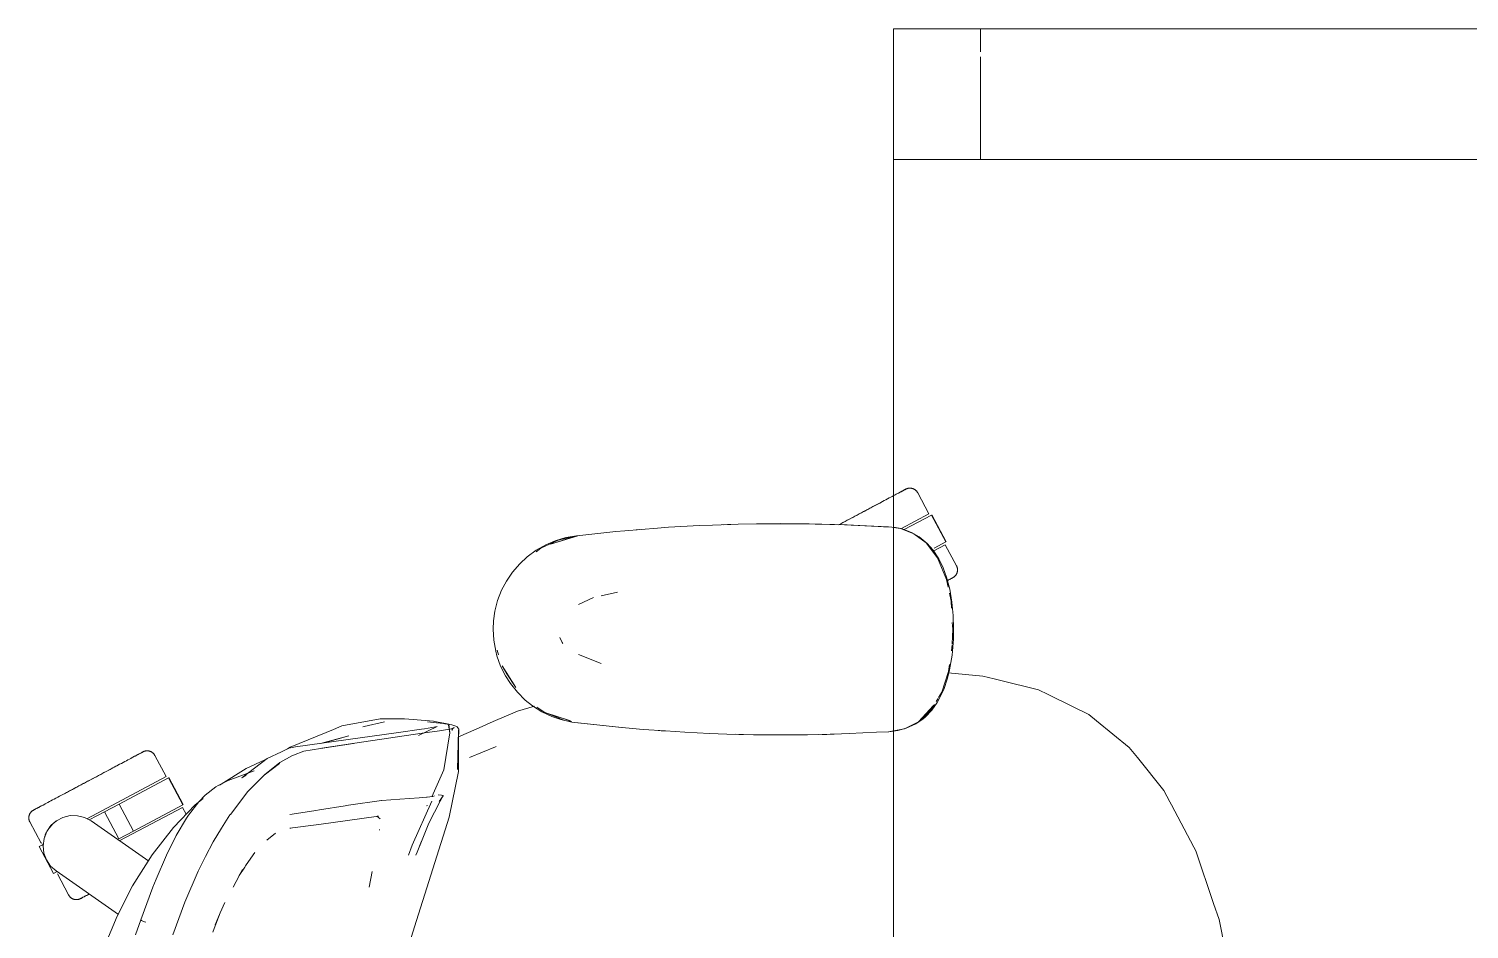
# Model space of a CAD drawing. Header units: millimetres. Extents: x 155927 to 326028, y -36033 to 97293.
# Drawn here: x 179745 to 180406, y 10579 to 10992 of the extents above; entities that cross this region are included whole.
import ezdxf

# ---------------------------------------------------------------- set-up
doc = ezdxf.new("R2010")
doc.units = ezdxf.units.MM
doc.header["$MEASUREMENT"] = 0
doc.layers.add('G-IMPT', color=8, linetype='CONTINUOUS', lineweight=9)
doc.layers.add('I-FURN', color=8, linetype='CONTINUOUS', lineweight=9)

msp = doc.modelspace()

# ---------------------------------------------------------------- linework, layer by layer
at = {"layer": 'G-IMPT'}
for p, q in [((180033.3, 10763.27), (180018.24, 10762.02)), ((180033.3, 10763.27), (180038.39, 10763.6)), ((180038.39, 10763.6), (180052.53, 10764.41)), ((180058.55, 10764.66), (180052.53, 10764.41)), ((180058.55, 10764.66), (180070.31, 10765.05)), ((180063.44, 10764.8), (180065.37, 10764.91)), ((180065.37, 10764.91), (180066.87, 10764.92)), ((180078.73, 10765.21), (180070.31, 10765.05)), ((180078.73, 10765.21), (180089.52, 10765.3)), ((180078.73, 10765.21), (180098.91, 10765.26)), ((180078.73, 10765.21), (180108.75, 10765.1)), ((180108.75, 10765.1), (180089.52, 10765.3)), ((180098.8, 10765.22), (180100.95, 10765.24)), ((180098.91, 10765.26), (180108.75, 10765.1)), ((180098.91, 10765.26), (180120.31, 10764.75)), ((180098.91, 10765.26), (180119.1, 10764.79)), ((180100.95, 10765.24), (180102.86, 10765.17)), ((180108.75, 10765.1), (180120.31, 10764.75)), ((180120.31, 10764.75), (180119.1, 10764.79)), ((180119.1, 10764.79), (180140.88, 10763.71)), ((180119.1, 10764.79), (180139.28, 10763.82)), ((180120.31, 10764.75), (180140.88, 10763.71)), ((180137.04, 10763.9), (180139.28, 10763.82)), ((180140.88, 10763.71), (180139.28, 10763.82)), ((180140.88, 10763.71), (180142.53, 10763.45)), ((180144.75, 10762.99), (180141.58, 10763.47)), ((180144.93, 10763.01), (180142.53, 10763.45)), ((180144.75, 10762.99), (180150.94, 10760.58)), ((180144.93, 10763.01), (180146.27, 10762.64)), ((179987.73, 10757.73), (179979.67, 10753.99)), ((179982.04, 10755.6), (179986.28, 10757.41)), ((179996.7, 10759.77), (179984.24, 10755.94)), ((179984.24, 10755.94), (179993.39, 10758.85)), ((179986.28, 10757.41), (179991.14, 10758.88)), ((179987.73, 10757.73), (179996.14, 10759.64)), ((179996.19, 10759.77), (179991.14, 10758.88)), ((179996.7, 10759.77), (179993.39, 10758.85)), ((180014.11, 10761.68), (179996.19, 10759.77)), ((180018.24, 10762.02), (180014.11, 10761.68)), ((180025.12, 10762.62), (180023.44, 10762.45)), ((180149.91, 10761.25), (180146.27, 10762.64)), ((180149.91, 10761.25), (180153.35, 10759.29)), ((180150.94, 10760.58), (180156.57, 10756.41)), ((180153.35, 10759.29), (180157.09, 10756.21)), ((180156.57, 10756.41), (180161.78, 10749.62)), ((180159.75, 10753.18), (180157.09, 10756.21)), ((179973.52, 10750.09), (179970.08, 10746.92)), ((179973.52, 10750.09), (179977.6, 10753.09)), ((179977.56, 10752.39), (179979.67, 10753.99)), ((179982.04, 10755.6), (179977.6, 10753.09)), ((180162.41, 10749.13), (180159.75, 10753.18)), ((180161.78, 10749.62), (180163.62, 10745.23)), ((179963.93, 10738.92), (179966.76, 10743.09)), ((179966.76, 10743.09), (179970.08, 10746.92)), ((180162.41, 10749.13), (180164.39, 10745.05)), ((180165.95, 10739.61), (180163.62, 10745.23)), ((180165.98, 10740.72), (180164.39, 10745.05)), ((179963.93, 10738.92), (179961.74, 10734.76)), ((180165.95, 10739.61), (180166.66, 10736.14)), ((180165.98, 10740.72), (180167.41, 10735.24)), ((179958.64, 10725.18), (179959.9, 10730.05)), ((179961.74, 10734.76), (179959.9, 10730.05)), ((179997.07, 10728.2), (180003.85, 10731.46)), ((180014.9, 10733.8), (180007.47, 10732.23)), ((180167.22, 10733.39), (180167.99, 10729.65)), ((180168.41, 10729.31), (180167.41, 10735.24)), ((179958.64, 10725.18), (179957.99, 10720.67)), ((180167.99, 10729.65), (180168.19, 10726.44)), ((180168.41, 10729.31), (180168.97, 10723.16)), ((180169.15, 10716.82), (180168.97, 10723.16)), ((179957.82, 10716.82), (179957.99, 10720.67)), ((179957.82, 10716.82), (179958.12, 10711.78)), ((180168.56, 10710.15), (180168.78, 10716.82)), ((180168.59, 10719.93), (180168.78, 10716.82)), ((180169.06, 10712.31), (180169.15, 10716.82)), ((179958.12, 10711.78), (179959, 10706.83)), ((179988.44, 10712.99), (179989.45, 10710.77)), ((179989.45, 10710.77), (179989.75, 10710.32)), ((180169.06, 10712.31), (180168.49, 10705)), ((179959, 10706.83), (179959.56, 10704.7)), ((179961.27, 10699.93), (179959.56, 10704.7)), ((179960.36, 10705.14), (179959.74, 10707.17)), ((180007.4, 10701.1), (179996.98, 10705.25)), ((180167.37, 10698.24), (180168.49, 10705)), ((180168.55, 10709.65), (180168.15, 10706.87)), ((179961.27, 10699.93), (179963.51, 10695.42)), ((179961.92, 10700.03), (179964.08, 10696.35)), ((179961.92, 10700.03), (179968.24, 10690.08)), ((180166.82, 10697.4), (180163.79, 10688)), ((180166.39, 10694.31), (180167.37, 10698.24)), ((180166.69, 10696.77), (180182.57, 10695.33)), ((180167.28, 10700.69), (180166.82, 10697.4)), ((179963.51, 10695.42), (179965.78, 10691.87)), ((179964.08, 10696.35), (179968.24, 10690.08)), ((179968.97, 10687.9), (179965.78, 10691.87)), ((180166.39, 10694.31), (180164.65, 10689.22)), ((180182.57, 10695.33), (180187.86, 10694.03)), ((180190.23, 10693.45), (180187.86, 10694.03)), ((180208.17, 10689.05), (180190.23, 10693.45)), ((179968.97, 10687.9), (179972.58, 10684.35)), ((179972.58, 10684.35), (179975.88, 10681.73)), ((180162.04, 10685.08), (180161.18, 10683.64)), ((180162.45, 10684.58), (180161.64, 10683.21)), ((180163.79, 10688), (180162.32, 10685.55)), ((180164.65, 10689.22), (180162.45, 10684.58)), ((180212.53, 10686.9), (180208.17, 10689.05)), ((180212.53, 10686.9), (180224, 10681.26)), ((179969.05, 10679.28), (179957.92, 10674.42)), ((179969.05, 10679.28), (179976.87, 10681.54)), ((179980.21, 10679), (179975.88, 10681.73)), ((179981.53, 10678.6), (179977.95, 10681.02)), ((179980.21, 10679), (179984.79, 10676.81)), ((179990.75, 10675), (179981.53, 10678.6)), ((179981.53, 10678.6), (179984.24, 10677.7)), ((179981.53, 10678.6), (179993.39, 10674.79)), ((179984.24, 10677.7), (179993.39, 10674.79)), ((179984.79, 10676.81), (179988.92, 10675.36)), ((180160.02, 10681.79), (180153.12, 10674.4)), ((180158.83, 10679.7), (180153.12, 10674.4)), ((180158.61, 10680.16), (180155.53, 10676.63)), ((180156.33, 10676.71), (180159.2, 10679.76)), ((180160.02, 10681.79), (180158.74, 10680.32)), ((180160.35, 10682.25), (180158.83, 10679.7)), ((180159.2, 10679.76), (180161.64, 10683.21)), ((180231.17, 10677.73), (180224, 10681.26)), ((180234.82, 10674.75), (180231.17, 10677.73)), ((179881.14, 10669.47), (179884.5, 10670.86)), ((179888.36, 10672.46), (179884.5, 10670.86)), ((179906.06, 10675.69), (179888.36, 10672.46)), ((179898.62, 10672.24), (179898.04, 10672.09)), ((179907.92, 10674.28), (179898.62, 10672.24)), ((179906.06, 10675.69), (179913.03, 10675.72)), ((179917.2, 10675.72), (179913.03, 10675.72)), ((179914.34, 10669.51), (179925, 10670.95)), ((179921.15, 10675.38), (179917.2, 10675.72)), ((179921.15, 10675.38), (179930.48, 10674.58)), ((179923.62, 10668.08), (179932.19, 10672.14)), ((179926.3, 10671.17), (179925, 10670.95)), ((179925.3, 10669.12), (179933.15, 10670.23)), ((179931.32, 10672), (179926.3, 10671.17)), ((179930.31, 10674.06), (179927.72, 10674.27)), ((179930.31, 10674.06), (179935, 10673.54)), ((179930.48, 10674.58), (179930.95, 10674.53)), ((179935.2, 10673.72), (179930.95, 10674.53)), ((179932.19, 10672.14), (179931.32, 10672)), ((179939.42, 10671.34), (179933.15, 10670.23)), ((179935.61, 10673.46), (179935, 10673.54)), ((179935.2, 10673.72), (179937.52, 10673.28)), ((179935.61, 10673.46), (179938.89, 10672.93)), ((179937.28, 10672.87), (179937.91, 10669.33)), ((179937.28, 10672.87), (179937.97, 10669.29)), ((179937.91, 10669.33), (179937.52, 10673.28)), ((179938.8, 10671.17), (179939.9, 10671.73)), ((179938.8, 10671.17), (179939.42, 10671.34)), ((179938.89, 10672.93), (179940.75, 10672.38)), ((179939.08, 10670.8), (179939, 10670.3)), ((179939.08, 10670.8), (179939.4, 10671.34)), ((179939.4, 10671.34), (179939.9, 10671.73)), ((179941.29, 10672.06), (179940.75, 10672.38)), ((179941.29, 10672.06), (179941.66, 10671.56)), ((179941.45, 10652.43), (179942.03, 10670.87)), ((179941.45, 10652.43), (179941.93, 10670.41)), ((179942.06, 10670.99), (179941.66, 10671.56)), ((179942.06, 10670.99), (179941.87, 10670.12)), ((179941.87, 10670.12), (179941.89, 10670.24)), ((179941.88, 10651.54), (179941.93, 10670.41)), ((179941.93, 10670.41), (179941.89, 10670.24)), ((179950.09, 10671), (179941.92, 10667.44)), ((179942.03, 10670.87), (179941.93, 10670.41)), ((179957.92, 10674.42), (179950.09, 10671)), ((179993.88, 10674.2), (179988.92, 10675.36)), ((179993.81, 10674.42), (179990.75, 10675)), ((179993.88, 10674.2), (180016.84, 10671.75)), ((179993.88, 10674.2), (179996.7, 10673.87)), ((179993.88, 10674.2), (180015.32, 10671.85)), ((180016.84, 10671.75), (179996.7, 10673.87)), ((180015.32, 10671.85), (180026.72, 10670.86)), ((180037, 10670.14), (180026.72, 10670.86)), ((180034.96, 10670.27), (180033.54, 10670.41)), ((180034.96, 10670.27), (180036.87, 10670.18)), ((180141.58, 10670.25), (180139.28, 10669.82)), ((180146.62, 10671.19), (180141.58, 10670.25)), ((180141.58, 10670.08), (180143.51, 10670.32)), ((180143.51, 10670.32), (180147.47, 10671.39)), ((180150.88, 10673.29), (180146.62, 10671.19)), ((180151.79, 10673.37), (180147.47, 10671.39)), ((180150.88, 10673.29), (180153.12, 10674.4)), ((180151.79, 10673.37), (180155.01, 10675.58)), ((180153.12, 10674.4), (180155.53, 10676.63)), ((180156.33, 10676.71), (180155.01, 10675.58)), ((180234.82, 10674.75), (180249.77, 10662.58)), ((179864.69, 10662.68), (179881.14, 10669.47)), ((179914.34, 10669.51), (179867.12, 10662.84)), ((179891.54, 10667.96), (179878.6, 10664.46)), ((179893.82, 10664.47), (179878.66, 10662.17)), ((179894.43, 10664.57), (179879.24, 10662.24)), ((179893.82, 10664.47), (179879.24, 10662.24)), ((179891.54, 10667.96), (179879.65, 10664.61)), ((179894.43, 10664.57), (179925.3, 10669.12)), ((179935.25, 10652.24), (179937.97, 10669.29)), ((180037, 10670.14), (180045.88, 10669.57)), ((180057.18, 10669.04), (180045.88, 10669.57)), ((180057.18, 10669.04), (180065.06, 10668.74)), ((180077.37, 10668.45), (180065.06, 10668.74)), ((180068.93, 10668.66), (180070.59, 10668.58)), ((180070.59, 10668.58), (180072.67, 10668.58)), ((180077.37, 10668.45), (180082.84, 10668.37)), ((180097.55, 10668.37), (180082.84, 10668.37)), ((180102.06, 10668.42), (180097.55, 10668.37)), ((180102.06, 10668.42), (180117.73, 10668.8)), ((180108.79, 10668.59), (180111.01, 10668.6)), ((180114.33, 10668.74), (180111.01, 10668.6)), ((180117.73, 10668.8), (180121.28, 10668.92)), ((180133.84, 10669.54), (180121.28, 10668.92)), ((180133.84, 10669.54), (180139.5, 10669.82)), ((180139.5, 10669.82), (180141.58, 10670.08)), ((179842.54, 10648.64), (179854.19, 10657.56)), ((179854.19, 10657.56), (179860.77, 10660.62)), ((179859.94, 10655.62), (179865.78, 10658.91)), ((179860.77, 10660.62), (179864.13, 10662.19)), ((179863.52, 10661.9), (179864.69, 10662.68)), ((179867.12, 10662.84), (179864.13, 10662.19)), ((179866.2, 10659.12), (179865.78, 10658.91)), ((179866.2, 10659.12), (179870.99, 10660.87)), ((179870.99, 10660.87), (179878.66, 10662.17)), ((179947.03, 10657.97), (179958.88, 10662.9)), ((179959.15, 10663), (179958.88, 10662.9)), ((180249.77, 10662.58), (180253.53, 10657.92)), ((180265.74, 10642.79), (180253.53, 10657.92)), ((179832.98, 10645.81), (179844.43, 10652.93)), ((179848.2, 10651.87), (179836.29, 10647.36)), ((179844.43, 10652.93), (179853.06, 10656.91)), ((179859.72, 10655.29), (179852.77, 10649.89)), ((179852.77, 10649.89), (179856.34, 10652.7)), ((179852.98, 10650.2), (179859.94, 10655.62)), ((179859.72, 10655.29), (179856.34, 10652.7)), ((179935.25, 10652.24), (179929.67, 10639.95)), ((179937.69, 10630.59), (179941.88, 10651.54)), ((179830.49, 10644.5), (179825.62, 10640.64)), ((179831.62, 10645.12), (179830.49, 10644.5)), ((179831.62, 10645.12), (179834.06, 10646.29)), ((179832.98, 10645.81), (179832.21, 10645.31)), ((179834.06, 10646.29), (179836.29, 10647.36)), ((179842.54, 10648.64), (179844.49, 10649.76)), ((179852.98, 10650.2), (179845.24, 10642.3)), ((179822.73, 10637.62), (179818.01, 10631.49)), ((179824.73, 10639.2), (179821.06, 10636.2)), ((179822.73, 10637.62), (179825.62, 10640.64)), ((179845.24, 10642.3), (179837.22, 10631.86)), ((179906.67, 10638.26), (179891.45, 10636.05)), ((179906.67, 10638.26), (179906.75, 10638.27)), ((179906.75, 10638.27), (179914.99, 10638.89)), ((179923.84, 10639.52), (179914.99, 10638.89)), ((179920.71, 10617.76), (179929.64, 10637.92)), ((179923.84, 10639.52), (179927.25, 10639.77)), ((179927.62, 10639.82), (179927.25, 10639.77)), ((179927.62, 10639.82), (179930.08, 10640.1)), ((179928.26, 10627.87), (179933.54, 10637.98)), ((179930.08, 10640.1), (179930.14, 10640.12)), ((179930.91, 10640.4), (179930.14, 10640.12)), ((179932.65, 10640.88), (179934.18, 10640.71)), ((179934.89, 10640.43), (179933.05, 10637.73)), ((179934.89, 10640.43), (179933.54, 10637.98)), ((179934.18, 10640.71), (179934.87, 10640.56)), ((179934.87, 10640.56), (179934.89, 10640.43)), ((179934.89, 10640.43), (179934.93, 10640.27)), ((180265.74, 10642.79), (180268.44, 10637.66)), ((180269.17, 10636.28), (180268.44, 10637.66)), ((179821.06, 10636.2), (179811.1, 10625.9)), ((179818.01, 10631.49), (179817.15, 10630.2)), ((179833.17, 10625.51), (179837.05, 10631.61)), ((179837.22, 10631.86), (179837.05, 10631.61)), ((179869.63, 10632.61), (179864.56, 10631.87)), ((179869.63, 10632.61), (179876.47, 10633.67)), ((179876.47, 10633.67), (179878.13, 10633.94)), ((179877.82, 10627.26), (179905.16, 10630.99)), ((179889.9, 10635.8), (179878.13, 10633.94)), ((179891.45, 10636.05), (179889.9, 10635.8)), ((179906.01, 10629.88), (179904.45, 10631.12)), ((179904.66, 10631.08), (179904.89, 10631.04)), ((179905.16, 10630.99), (179904.89, 10631.04)), ((179921.7, 10580.34), (179937.69, 10630.59)), ((179927.26, 10635.75), (179927.7, 10636.02)), ((180269.17, 10636.28), (180279.47, 10616.77)), ((179801.29, 10613.3), (179811.1, 10625.9)), ((179812.42, 10622.2), (179817.15, 10630.2)), ((179833.17, 10625.51), (179829.4, 10619.28)), ((179877.82, 10627.26), (179864.47, 10625.48)), ((179864.47, 10625.48), (179864.94, 10625.62)), ((179905.66, 10624.93), (179905.61, 10624.58)), ((179928.26, 10627.87), (179925.01, 10619.4)), ((179807.89, 10613.15), (179812.42, 10622.2)), ((179807.89, 10613.15), (179812.11, 10621.6)), ((179808.11, 10613.59), (179812.42, 10622.2)), ((179812.42, 10622.2), (179812.11, 10621.6)), ((179825.83, 10612.49), (179829.4, 10619.28)), ((179853.97, 10619.98), (179857.88, 10623.32)), ((179918.97, 10613.18), (179920.71, 10617.76)), ((179922.99, 10614.5), (179925.02, 10619.61)), ((179925.01, 10619.4), (179922.99, 10614.5)), ((179925.02, 10619.61), (179923.62, 10616.09)), ((179801.29, 10613.3), (179792.32, 10599.01)), ((179807.89, 10613.15), (179803.12, 10602.19)), ((179808.11, 10613.59), (179807.89, 10613.15)), ((179825.83, 10612.49), (179822.44, 10605.76)), ((179844.2, 10608.21), (179847.7, 10613.34)), ((179847.7, 10613.34), (179848.45, 10614.45)), ((179922.99, 10614.5), (179922.43, 10613.09)), ((180279.47, 10616.77), (180280.34, 10615.11)), ((180288.49, 10591.02), (180280.34, 10615.11)), ((179816.27, 10591.54), (179822.44, 10605.76)), ((179838.57, 10598.55), (179842.75, 10606.65)), ((179841.25, 10603.88), (179843.81, 10607.63)), ((179841.25, 10603.88), (179842.75, 10606.65)), ((179843.81, 10607.63), (179844.2, 10608.21)), ((179900.98, 10598.46), (179902.39, 10605.71)), ((179792.32, 10599.01), (179785.23, 10585.23)), ((179801.64, 10598.51), (179796.07, 10583.54)), ((179803.12, 10602.19), (179801.64, 10598.51)), ((179816.27, 10591.54), (179810.81, 10576.66)), ((179834.69, 10591.5), (179832.5, 10586.66)), ((180288.49, 10591.02), (180291.01, 10583.59)), ((179777.71, 10567.26), (179785.23, 10585.23)), ((179832.5, 10586.66), (179829.78, 10579.58)), ((179832.5, 10586.66), (179830.19, 10581.21)), ((179796.1, 10583.55), (179793.7, 10576.61)), ((179796.07, 10583.54), (179796.1, 10583.41)), ((179796.1, 10583.41), (179796.1, 10583.55)), ((179796.1, 10583.41), (179796.51, 10583.14)), ((179796.1, 10583.41), (179796.11, 10583.37)), ((179796.51, 10583.14), (179796.11, 10583.37)), ((179797.33, 10582.76), (179796.51, 10583.14)), ((179796.69, 10583.04), (179796.51, 10583.14)), ((179797.33, 10582.76), (179796.69, 10583.04)), ((179797.33, 10582.76), (179798.39, 10582.34)), ((179797.33, 10582.76), (179797.8, 10582.56)), ((179798.39, 10582.34), (179797.8, 10582.56)), ((179829.11, 10577.85), (179829.78, 10579.58)), ((179921.7, 10580.34), (179912.52, 10550.37)), ((180293.88, 10569.77), (180291.01, 10583.59))]:
    msp.add_line(p, q, dxfattribs=at)
at = {"layer": 'I-FURN'}
for p, q in [((180141.58, 10992.36), (180941.58, 10992.36)), ((180181.58, 10992.36), (180141.58, 10992.36)), ((180141.58, 10992.36), (180141.58, 10932.36)), ((180141.58, 10932.36), (180141.58, 10992.36)), ((180941.58, 10992.36), (180141.58, 10992.36)), ((180141.58, 10992.36), (180141.58, 9392.36)), ((180141.58, 9392.36), (180141.58, 10992.36)), ((180141.58, 10992.36), (180941.58, 10992.36)), ((180901.58, 10992.36), (180181.58, 10992.36)), ((180181.58, 10992.36), (180181.58, 10981.78)), ((180181.58, 10992.36), (180181.58, 10981.78)), ((180181.58, 10979.46), (180181.58, 10932.36)), ((180181.58, 10979.46), (180181.58, 10932.36)), ((180141.58, 10932.36), (180181.58, 10932.36)), ((180576.58, 10932.36), (180141.58, 10932.36)), ((180181.58, 10932.36), (180901.58, 10932.36)), ((180138.14, 10776.27), (180137.35, 10775.85)), ((180138.9, 10776.67), (180138.14, 10776.27)), ((180139.64, 10777.06), (180138.9, 10776.67)), ((180140.35, 10777.44), (180139.64, 10777.06)), ((180141.02, 10777.8), (180140.35, 10777.44)), ((180141.67, 10778.14), (180141.02, 10777.8)), ((180142.29, 10778.47), (180141.67, 10778.14)), ((180142.87, 10778.78), (180142.29, 10778.47)), ((180142.56, 10778.62), (180143.13, 10778.92)), ((180143.42, 10779.08), (180142.87, 10778.78)), ((180143.13, 10778.92), (180143.67, 10779.2)), ((180143.94, 10779.35), (180143.42, 10779.08)), ((180143.67, 10779.2), (180144.17, 10779.47)), ((180144.42, 10779.61), (180143.94, 10779.35)), ((180144.17, 10779.47), (180144.63, 10779.72)), ((180144.87, 10779.84), (180144.42, 10779.61)), ((180144.63, 10779.72), (180145.06, 10779.95)), ((180145.28, 10780.06), (180144.87, 10779.84)), ((180145.06, 10779.95), (180145.46, 10780.16)), ((180145.65, 10780.26), (180145.28, 10780.06)), ((180145.46, 10780.16), (180145.81, 10780.34)), ((180145.99, 10780.44), (180145.65, 10780.26)), ((180145.81, 10780.34), (180146.13, 10780.51)), ((180146.28, 10780.6), (180145.99, 10780.44)), ((180146.13, 10780.51), (180146.41, 10780.66)), ((180146.54, 10780.73), (180146.28, 10780.6)), ((180146.41, 10780.66), (180146.65, 10780.79)), ((180146.76, 10780.85), (180146.54, 10780.73)), ((180146.65, 10780.79), (180146.85, 10780.9)), ((180146.94, 10780.95), (180146.76, 10780.85)), ((180146.85, 10780.9), (180147.01, 10780.98)), ((180147.08, 10781.02), (180146.94, 10780.95)), ((180147.01, 10780.98), (180147.13, 10781.05)), ((180147.18, 10781.07), (180147.08, 10781.02)), ((180147.13, 10781.05), (180147.22, 10781.09)), ((180147.24, 10781.11), (180147.18, 10781.07)), ((180147.22, 10781.09), (180147.26, 10781.11)), ((180147.26, 10781.12), (180147.24, 10781.11)), ((180147.26, 10781.12), (180147.41, 10781.19)), ((180147.26, 10781.11), (180147.26, 10781.12)), ((180147.41, 10781.19), (180147.55, 10781.26)), ((180147.55, 10781.26), (180147.7, 10781.32)), ((180147.7, 10781.32), (180147.85, 10781.37)), ((180147.85, 10781.37), (180148.01, 10781.42)), ((180148.01, 10781.42), (180148.16, 10781.46)), ((180148.16, 10781.46), (180148.32, 10781.5)), ((180148.32, 10781.5), (180148.48, 10781.53)), ((180148.48, 10781.53), (180148.64, 10781.56)), ((180148.64, 10781.56), (180148.8, 10781.57)), ((180148.8, 10781.57), (180148.96, 10781.58)), ((180148.96, 10781.58), (180149.12, 10781.59)), ((180149.12, 10781.59), (180149.28, 10781.59)), ((180149.28, 10781.59), (180149.44, 10781.58)), ((180149.44, 10781.58), (180149.6, 10781.56)), ((180149.6, 10781.56), (180149.76, 10781.54)), ((180149.76, 10781.54), (180149.92, 10781.52)), ((180149.92, 10781.52), (180150.08, 10781.48)), ((180150.08, 10781.48), (180150.24, 10781.44)), ((180150.24, 10781.44), (180150.39, 10781.4)), ((180150.39, 10781.4), (180150.54, 10781.34)), ((180150.54, 10781.34), (180150.69, 10781.28)), ((180150.69, 10781.28), (180150.84, 10781.22)), ((180150.84, 10781.22), (180150.99, 10781.15)), ((180150.99, 10781.15), (180151.13, 10781.07)), ((180151.13, 10781.07), (180151.27, 10780.99)), ((180151.27, 10780.99), (180151.4, 10780.9)), ((180151.4, 10780.9), (180151.53, 10780.81)), ((180151.53, 10780.81), (180151.66, 10780.71)), ((180151.66, 10780.71), (180151.79, 10780.61)), ((180151.79, 10780.61), (180151.91, 10780.5)), ((180151.91, 10780.5), (180152.02, 10780.39)), ((180152.02, 10780.39), (180152.13, 10780.27)), ((180152.13, 10780.27), (180152.24, 10780.15)), ((180152.24, 10780.15), (180152.34, 10780.03)), ((180152.34, 10780.03), (180152.44, 10779.9)), ((180152.44, 10779.9), (180152.53, 10779.77)), ((180152.53, 10779.77), (180152.61, 10779.63)), ((180152.61, 10779.63), (180152.69, 10779.49)), ((180152.69, 10779.49), (180152.71, 10779.45)), ((180157.86, 10769.76), (180152.71, 10779.45)), ((180125.4, 10769.49), (180124.41, 10768.96)), ((180124.87, 10769.21), (180125.86, 10769.74)), ((180126.4, 10770.02), (180125.4, 10769.49)), ((180125.86, 10769.74), (180126.85, 10770.27)), ((180127.39, 10770.55), (180126.4, 10770.02)), ((180126.85, 10770.27), (180127.84, 10770.79)), ((180128.36, 10771.07), (180127.39, 10770.55)), ((180127.84, 10770.79), (180128.81, 10771.31)), ((180129.33, 10771.58), (180128.36, 10771.07)), ((180128.81, 10771.31), (180129.78, 10771.82)), ((180130.29, 10772.09), (180129.33, 10771.58)), ((180129.78, 10771.82), (180130.73, 10772.32)), ((180131.23, 10772.59), (180130.29, 10772.09)), ((180130.73, 10772.32), (180131.66, 10772.82)), ((180132.16, 10773.09), (180131.23, 10772.59)), ((180131.66, 10772.82), (180132.59, 10773.31)), ((180133.08, 10773.57), (180132.16, 10773.09)), ((180132.59, 10773.31), (180133.49, 10773.79)), ((180133.97, 10774.05), (180133.08, 10773.57)), ((180133.49, 10773.79), (180134.38, 10774.27)), ((180134.85, 10774.52), (180133.97, 10774.05)), ((180134.38, 10774.27), (180135.25, 10774.73)), ((180135.71, 10774.97), (180134.85, 10774.52)), ((180135.25, 10774.73), (180136.09, 10775.18)), ((180136.54, 10775.42), (180135.71, 10774.97)), ((180137.35, 10775.85), (180136.54, 10775.42)), ((180157.86, 10769.76), (180145.2, 10763.03)), ((180165.73, 10756.96), (180159.16, 10769.32)), ((180117.4, 10765.24), (180116.41, 10764.71)), ((180116.87, 10764.95), (180117.85, 10765.48)), ((180118.39, 10765.76), (180117.4, 10765.24)), ((180117.85, 10765.48), (180118.85, 10766.01)), ((180119.39, 10766.29), (180118.39, 10765.76)), ((180118.85, 10766.01), (180119.85, 10766.54)), ((180120.39, 10766.83), (180119.39, 10766.29)), ((180119.85, 10766.54), (180120.85, 10767.07)), ((180121.39, 10767.36), (180120.39, 10766.83)), ((180120.85, 10767.07), (180121.85, 10767.61)), ((180122.4, 10767.9), (180121.39, 10767.36)), ((180121.85, 10767.61), (180122.86, 10768.14)), ((180123.4, 10768.43), (180122.4, 10767.9)), ((180122.86, 10768.14), (180123.86, 10768.68)), ((180124.41, 10768.96), (180123.4, 10768.43)), ((180123.86, 10768.68), (180124.87, 10769.21)), ((180146.48, 10762.58), (180158.99, 10769.23)), ((180158.99, 10769.23), (180165.56, 10756.87)), ((180165.56, 10756.87), (180160.27, 10754.05)), ((180165.38, 10755.64), (180160.18, 10752.88)), ((180170.53, 10745.95), (180165.38, 10755.64)), ((180170.53, 10745.95), (180170.6, 10745.81)), ((180170.6, 10745.81), (180170.67, 10745.66)), ((180170.67, 10745.66), (180170.73, 10745.51)), ((180170.73, 10745.51), (180170.78, 10745.36)), ((180170.78, 10745.36), (180170.83, 10745.21)), ((180170.85, 10742.98), (180170.8, 10742.83)), ((180170.83, 10745.21), (180170.87, 10745.05)), ((180170.89, 10743.14), (180170.85, 10742.98)), ((180170.87, 10745.05), (180170.91, 10744.89)), ((180170.92, 10743.29), (180170.89, 10743.14)), ((180170.91, 10744.89), (180170.94, 10744.74)), ((180170.95, 10743.45), (180170.92, 10743.29)), ((180170.94, 10744.74), (180170.96, 10744.58)), ((180170.97, 10743.61), (180170.95, 10743.45)), ((180170.96, 10744.58), (180170.98, 10744.42)), ((180170.99, 10743.77), (180170.97, 10743.61)), ((180170.98, 10744.42), (180170.99, 10744.26)), ((180170.99, 10744.26), (180171, 10744.09)), ((180171, 10743.93), (180170.99, 10743.77)), ((180171, 10744.09), (180171, 10743.93)), ((180166.23, 10739.1), (180166.66, 10739.33)), ((180166.87, 10739.45), (180166.46, 10739.23)), ((180166.66, 10739.33), (180167.05, 10739.54)), ((180167.25, 10739.64), (180166.87, 10739.45)), ((180167.05, 10739.54), (180167.41, 10739.73)), ((180167.58, 10739.82), (180167.25, 10739.64)), ((180167.41, 10739.73), (180167.72, 10739.9)), ((180167.88, 10739.98), (180167.58, 10739.82)), ((180167.72, 10739.9), (180168, 10740.05)), ((180168.14, 10740.12), (180167.88, 10739.98)), ((180168, 10740.05), (180168.24, 10740.17)), ((180168.36, 10740.24), (180168.14, 10740.12)), ((180168.24, 10740.17), (180168.45, 10740.28)), ((180168.54, 10740.33), (180168.36, 10740.24)), ((180168.45, 10740.28), (180168.61, 10740.37)), ((180168.68, 10740.41), (180168.54, 10740.33)), ((180168.61, 10740.37), (180168.73, 10740.43)), ((180168.78, 10740.46), (180168.68, 10740.41)), ((180168.73, 10740.43), (180168.81, 10740.48)), ((180168.84, 10740.49), (180168.78, 10740.46)), ((180168.81, 10740.48), (180168.85, 10740.5)), ((180168.86, 10740.5), (180168.84, 10740.49)), ((180168.85, 10740.5), (180168.86, 10740.5)), ((180168.9, 10740.52), (180168.86, 10740.5)), ((180169.04, 10740.6), (180168.9, 10740.52)), ((180169.17, 10740.69), (180169.04, 10740.6)), ((180169.31, 10740.78), (180169.17, 10740.69)), ((180169.44, 10740.87), (180169.31, 10740.78)), ((180169.56, 10740.98), (180169.44, 10740.87)), ((180169.68, 10741.08), (180169.56, 10740.98)), ((180169.8, 10741.19), (180169.68, 10741.08)), ((180169.91, 10741.31), (180169.8, 10741.19)), ((180170.02, 10741.43), (180169.91, 10741.31)), ((180170.12, 10741.55), (180170.02, 10741.43)), ((180170.22, 10741.68), (180170.12, 10741.55)), ((180170.31, 10741.81), (180170.22, 10741.68)), ((180170.4, 10741.95), (180170.31, 10741.81)), ((180170.48, 10742.09), (180170.4, 10741.95)), ((180170.56, 10742.23), (180170.48, 10742.09)), ((180170.63, 10742.38), (180170.56, 10742.23)), ((180170.69, 10742.52), (180170.63, 10742.38)), ((180170.75, 10742.67), (180170.69, 10742.52)), ((180170.8, 10742.83), (180170.75, 10742.67)), ((179790.89, 10657.24), (179790.22, 10656.88)), ((179791.54, 10657.58), (179790.89, 10657.24)), ((179792.16, 10657.91), (179791.54, 10657.58)), ((179792.74, 10658.22), (179792.16, 10657.91)), ((179792.43, 10658.06), (179793, 10658.36)), ((179793.29, 10658.52), (179792.74, 10658.22)), ((179793, 10658.36), (179793.54, 10658.64)), ((179793.81, 10658.79), (179793.29, 10658.52)), ((179793.54, 10658.64), (179794.04, 10658.91)), ((179794.29, 10659.05), (179793.81, 10658.79)), ((179794.04, 10658.91), (179794.5, 10659.16)), ((179794.74, 10659.28), (179794.29, 10659.05)), ((179794.5, 10659.16), (179794.93, 10659.39)), ((179795.15, 10659.5), (179794.74, 10659.28)), ((179794.93, 10659.39), (179795.33, 10659.6)), ((179795.52, 10659.7), (179795.15, 10659.5)), ((179795.33, 10659.6), (179795.68, 10659.79)), ((179795.86, 10659.88), (179795.52, 10659.7)), ((179795.68, 10659.79), (179796, 10659.95)), ((179796.15, 10660.04), (179795.86, 10659.88)), ((179796, 10659.95), (179796.28, 10660.1)), ((179796.41, 10660.17), (179796.15, 10660.04)), ((179796.28, 10660.1), (179796.52, 10660.23)), ((179796.63, 10660.29), (179796.41, 10660.17)), ((179796.52, 10660.23), (179796.72, 10660.34)), ((179796.81, 10660.39), (179796.63, 10660.29)), ((179796.72, 10660.34), (179796.88, 10660.42)), ((179796.95, 10660.46), (179796.81, 10660.39)), ((179796.88, 10660.42), (179797, 10660.49)), ((179797.05, 10660.51), (179796.95, 10660.46)), ((179797, 10660.49), (179797.09, 10660.53)), ((179797.11, 10660.55), (179797.05, 10660.51)), ((179797.09, 10660.53), (179797.13, 10660.55)), ((179797.13, 10660.56), (179797.11, 10660.55)), ((179797.13, 10660.56), (179797.28, 10660.63)), ((179797.13, 10660.55), (179797.13, 10660.56)), ((179797.28, 10660.63), (179797.42, 10660.7)), ((179797.42, 10660.7), (179797.57, 10660.76)), ((179797.57, 10660.76), (179797.72, 10660.81)), ((179797.72, 10660.81), (179797.88, 10660.86)), ((179797.88, 10660.86), (179798.03, 10660.91)), ((179798.03, 10660.91), (179798.19, 10660.94)), ((179798.19, 10660.94), (179798.35, 10660.97)), ((179798.35, 10660.97), (179798.51, 10661)), ((179798.51, 10661), (179798.67, 10661.01)), ((179798.67, 10661.01), (179798.83, 10661.02)), ((179798.83, 10661.02), (179798.99, 10661.03)), ((179798.99, 10661.03), (179799.15, 10661.03)), ((179799.15, 10661.03), (179799.31, 10661.02)), ((179799.31, 10661.02), (179799.47, 10661)), ((179799.47, 10661), (179799.63, 10660.98)), ((179799.63, 10660.98), (179799.79, 10660.96)), ((179799.79, 10660.96), (179799.95, 10660.92)), ((179799.95, 10660.92), (179800.11, 10660.88)), ((179800.11, 10660.88), (179800.26, 10660.84)), ((179800.26, 10660.84), (179800.41, 10660.78)), ((179800.41, 10660.78), (179800.56, 10660.72)), ((179800.56, 10660.72), (179800.71, 10660.66)), ((179800.71, 10660.66), (179800.86, 10660.59)), ((179800.86, 10660.59), (179801, 10660.51)), ((179801, 10660.51), (179801.14, 10660.43)), ((179801.14, 10660.43), (179801.27, 10660.35)), ((179801.27, 10660.35), (179801.4, 10660.25)), ((179801.4, 10660.25), (179801.53, 10660.15)), ((179801.53, 10660.15), (179801.66, 10660.05)), ((179801.66, 10660.05), (179801.78, 10659.94)), ((179801.78, 10659.94), (179801.89, 10659.83)), ((179801.89, 10659.83), (179802, 10659.72)), ((179802, 10659.72), (179802.11, 10659.59)), ((179802.11, 10659.59), (179802.21, 10659.47)), ((179802.21, 10659.47), (179802.31, 10659.34)), ((179802.31, 10659.34), (179802.4, 10659.21)), ((179802.4, 10659.21), (179802.48, 10659.07)), ((179802.48, 10659.07), (179802.56, 10658.93)), ((179802.56, 10658.93), (179802.58, 10658.89)), ((179807.73, 10649.21), (179802.58, 10658.89)), ((179778.23, 10650.51), (179777.26, 10649.99)), ((179777.71, 10650.23), (179778.68, 10650.75)), ((179779.2, 10651.02), (179778.23, 10650.51)), ((179778.68, 10650.75), (179779.65, 10651.26)), ((179780.16, 10651.53), (179779.2, 10651.02)), ((179779.65, 10651.26), (179780.6, 10651.76)), ((179781.1, 10652.04), (179780.16, 10651.53)), ((179780.6, 10651.76), (179781.53, 10652.26)), ((179782.03, 10652.53), (179781.1, 10652.04)), ((179781.53, 10652.26), (179782.46, 10652.75)), ((179782.95, 10653.02), (179782.03, 10652.53)), ((179782.46, 10652.75), (179783.36, 10653.24)), ((179783.84, 10653.49), (179782.95, 10653.02)), ((179783.36, 10653.24), (179784.25, 10653.71)), ((179784.72, 10653.96), (179783.84, 10653.49)), ((179784.25, 10653.71), (179785.12, 10654.17)), ((179785.58, 10654.41), (179784.72, 10653.96)), ((179785.12, 10654.17), (179785.96, 10654.62)), ((179786.41, 10654.86), (179785.58, 10654.41)), ((179787.22, 10655.29), (179786.41, 10654.86)), ((179788.01, 10655.71), (179787.22, 10655.29)), ((179788.77, 10656.11), (179788.01, 10655.71)), ((179789.51, 10656.5), (179788.77, 10656.11)), ((179790.22, 10656.88), (179789.51, 10656.5)), ((179764.79, 10643.36), (179765.76, 10643.87)), ((179766.28, 10644.16), (179765.31, 10643.64)), ((179765.76, 10643.87), (179766.74, 10644.4)), ((179767.27, 10644.68), (179766.28, 10644.16)), ((179766.74, 10644.4), (179767.72, 10644.92)), ((179768.26, 10645.21), (179767.27, 10644.68)), ((179767.72, 10644.92), (179768.72, 10645.45)), ((179769.26, 10645.74), (179768.26, 10645.21)), ((179768.72, 10645.45), (179769.72, 10645.98)), ((179770.26, 10646.27), (179769.26, 10645.74)), ((179769.72, 10645.98), (179770.72, 10646.51)), ((179771.26, 10646.8), (179770.26, 10646.27)), ((179770.72, 10646.51), (179771.72, 10647.05)), ((179772.27, 10647.34), (179771.26, 10646.8)), ((179771.72, 10647.05), (179772.73, 10647.58)), ((179807.73, 10649.21), (179771.73, 10630.06)), ((179773.27, 10647.87), (179772.27, 10647.34)), ((179772.73, 10647.58), (179773.73, 10648.12)), ((179774.28, 10648.4), (179773.27, 10647.87)), ((179773.73, 10648.12), (179774.74, 10648.65)), ((179775.27, 10648.94), (179774.28, 10648.4)), ((179774.74, 10648.65), (179775.73, 10649.18)), ((179776.27, 10649.46), (179775.27, 10648.94)), ((179775.73, 10649.18), (179776.72, 10649.71)), ((179777.26, 10649.99), (179776.27, 10649.46)), ((179776.72, 10649.71), (179777.71, 10650.23)), ((179786.15, 10636.6), (179808.86, 10648.67)), ((179808.86, 10648.67), (179815.43, 10636.31)), ((179815.6, 10636.4), (179809.03, 10648.76)), ((179753.46, 10637.34), (179752.8, 10636.98)), ((179754.15, 10637.71), (179753.46, 10637.34)), ((179754.88, 10638.09), (179754.15, 10637.71)), ((179755.63, 10638.49), (179754.88, 10638.09)), ((179756.4, 10638.9), (179755.63, 10638.49)), ((179757.2, 10639.33), (179756.4, 10638.9)), ((179758.03, 10639.76), (179757.2, 10639.33)), ((179758.87, 10640.21), (179758.03, 10639.76)), ((179759.74, 10640.68), (179758.87, 10640.21)), ((179760.63, 10641.15), (179759.74, 10640.68)), ((179761.54, 10641.63), (179760.63, 10641.15)), ((179761.04, 10641.37), (179761.96, 10641.85)), ((179762.46, 10642.12), (179761.54, 10641.63)), ((179761.96, 10641.85), (179762.89, 10642.35)), ((179763.4, 10642.62), (179762.46, 10642.12)), ((179762.89, 10642.35), (179763.83, 10642.85)), ((179764.35, 10643.12), (179763.4, 10642.62)), ((179763.83, 10642.85), (179764.79, 10643.36)), ((179765.31, 10643.64), (179764.35, 10643.12)), ((179744.72, 10630.39), (179744.73, 10630.55)), ((179744.73, 10630.55), (179744.75, 10630.72)), ((179744.75, 10630.72), (179744.77, 10630.88)), ((179744.77, 10630.88), (179744.79, 10631.03)), ((179744.79, 10631.03), (179744.83, 10631.19)), ((179744.83, 10631.19), (179744.87, 10631.35)), ((179744.87, 10631.35), (179744.91, 10631.5)), ((179744.91, 10631.5), (179744.97, 10631.65)), ((179744.97, 10631.65), (179745.03, 10631.8)), ((179745.03, 10631.8), (179745.09, 10631.95)), ((179745.09, 10631.95), (179745.16, 10632.1)), ((179745.16, 10632.1), (179745.24, 10632.24)), ((179745.24, 10632.24), (179745.32, 10632.38)), ((179745.32, 10632.38), (179745.4, 10632.51)), ((179745.4, 10632.51), (179745.5, 10632.65)), ((179745.5, 10632.65), (179745.59, 10632.77)), ((179745.59, 10632.77), (179745.7, 10632.9)), ((179745.7, 10632.9), (179745.81, 10633.02)), ((179745.81, 10633.02), (179745.92, 10633.13)), ((179745.92, 10633.13), (179746.03, 10633.25)), ((179746.03, 10633.25), (179746.16, 10633.35)), ((179746.16, 10633.35), (179746.28, 10633.45)), ((179746.28, 10633.45), (179746.41, 10633.55)), ((179746.41, 10633.55), (179746.54, 10633.64)), ((179746.54, 10633.64), (179746.68, 10633.73)), ((179746.68, 10633.73), (179746.82, 10633.81)), ((179746.82, 10633.81), (179746.86, 10633.83)), ((179746.91, 10633.85), (179746.86, 10633.83)), ((179746.86, 10633.83), (179746.88, 10633.84)), ((179746.86, 10633.83), (179746.86, 10633.83)), ((179746.88, 10633.84), (179746.94, 10633.87)), ((179746.99, 10633.9), (179746.91, 10633.85)), ((179746.94, 10633.87), (179747.04, 10633.92)), ((179747.11, 10633.96), (179746.99, 10633.9)), ((179747.04, 10633.92), (179747.18, 10634)), ((179747.27, 10634.05), (179747.11, 10633.96)), ((179747.18, 10634), (179747.36, 10634.09)), ((179747.47, 10634.15), (179747.27, 10634.05)), ((179747.36, 10634.09), (179747.58, 10634.21)), ((179747.71, 10634.28), (179747.47, 10634.15)), ((179747.58, 10634.21), (179747.84, 10634.35)), ((179747.99, 10634.43), (179747.71, 10634.28)), ((179747.84, 10634.35), (179748.13, 10634.5)), ((179748.31, 10634.6), (179747.99, 10634.43)), ((179748.13, 10634.5), (179748.47, 10634.68)), ((179748.67, 10634.79), (179748.31, 10634.6)), ((179748.47, 10634.68), (179748.84, 10634.88)), ((179749.06, 10635), (179748.67, 10634.79)), ((179748.84, 10634.88), (179749.25, 10635.1)), ((179749.49, 10635.22), (179749.06, 10635)), ((179749.25, 10635.1), (179749.7, 10635.34)), ((179749.96, 10635.47), (179749.49, 10635.22)), ((179749.7, 10635.34), (179750.18, 10635.59)), ((179750.46, 10635.74), (179749.96, 10635.47)), ((179750.18, 10635.59), (179750.7, 10635.87)), ((179750.99, 10636.02), (179750.46, 10635.74)), ((179750.7, 10635.87), (179751.25, 10636.16)), ((179751.56, 10636.33), (179750.99, 10636.02)), ((179751.25, 10636.16), (179751.83, 10636.47)), ((179752.16, 10636.65), (179751.56, 10636.33)), ((179752.8, 10636.98), (179752.16, 10636.65)), ((179757.42, 10628.96), (179760.41, 10630.5)), ((179760.41, 10630.5), (179763.69, 10631.29)), ((179763.69, 10631.29), (179767.07, 10631.27)), ((179767.07, 10631.27), (179770.34, 10630.44)), ((179772.45, 10629.31), (179779.51, 10633.06)), ((179779.51, 10633.06), (179786.15, 10636.6)), ((179779.51, 10633.06), (179786.08, 10620.7)), ((179786.15, 10636.6), (179792.72, 10624.23)), ((179815.25, 10635.08), (179786.55, 10619.82)), ((179815.43, 10636.31), (179792.72, 10624.23)), ((179816.92, 10631.92), (179815.25, 10635.08)), ((179744.72, 10630.23), (179744.72, 10630.39)), ((179744.73, 10630.07), (179744.72, 10630.23)), ((179744.74, 10629.91), (179744.73, 10630.07)), ((179744.75, 10629.75), (179744.74, 10629.91)), ((179744.78, 10629.59), (179744.75, 10629.75)), ((179744.81, 10629.43), (179744.78, 10629.59)), ((179744.84, 10629.28), (179744.81, 10629.43)), ((179744.89, 10629.12), (179744.84, 10629.28)), ((179744.94, 10628.97), (179744.89, 10629.12)), ((179744.99, 10628.82), (179744.94, 10628.97)), ((179745.05, 10628.67), (179744.99, 10628.82)), ((179745.12, 10628.52), (179745.05, 10628.67)), ((179745.19, 10628.38), (179745.12, 10628.52)), ((179745.19, 10628.38), (179750.34, 10618.69)), ((179751.72, 10620.83), (179752.94, 10623.97)), ((179752.94, 10623.97), (179754.88, 10626.74)), ((179755.71, 10627.6), (179753.42, 10624.81)), ((179754.88, 10626.74), (179757.42, 10628.96)), ((179757.13, 10628.75), (179755.71, 10627.6)), ((179770.34, 10630.44), (179773.31, 10628.85)), ((179773.31, 10628.85), (179799.74, 10610.34)), ((179792.72, 10624.23), (179786.08, 10620.7)), ((179749.53, 10617.13), (179750.93, 10617.87)), ((179750.72, 10618.89), (179750.34, 10618.69)), ((179750.93, 10617.87), (179750.84, 10617.82)), ((179751.33, 10617.11), (179750.93, 10617.87)), ((179751.3, 10617.48), (179751.72, 10620.83)), ((179751.68, 10614.13), (179751.3, 10617.48)), ((179749.53, 10617.13), (179756.1, 10604.76)), ((179752.85, 10610.97), (179751.68, 10614.13)), ((179754.75, 10608.18), (179752.85, 10610.97)), ((179757.26, 10605.92), (179754.75, 10608.18)), ((179757.5, 10605.51), (179756.1, 10604.76)), ((179785.85, 10585.91), (179757.26, 10605.92)), ((179757.41, 10605.46), (179757.5, 10605.51)), ((179757.85, 10604.56), (179763, 10594.88)), ((179763.02, 10594.84), (179763, 10594.88)), ((179763.1, 10594.7), (179763.02, 10594.84)), ((179763.19, 10594.56), (179763.1, 10594.7)), ((179763.28, 10594.43), (179763.19, 10594.56)), ((179763.38, 10594.3), (179763.28, 10594.43)), ((179763.48, 10594.17), (179763.38, 10594.3)), ((179763.58, 10594.05), (179763.48, 10594.17)), ((179763.7, 10593.94), (179763.58, 10594.05)), ((179763.81, 10593.82), (179763.7, 10593.94)), ((179763.93, 10593.72), (179763.81, 10593.82)), ((179764.06, 10593.61), (179763.93, 10593.72)), ((179764.18, 10593.52), (179764.06, 10593.61)), ((179764.32, 10593.42), (179764.18, 10593.52)), ((179764.45, 10593.34), (179764.32, 10593.42)), ((179764.59, 10593.25), (179764.45, 10593.34)), ((179764.73, 10593.18), (179764.59, 10593.25)), ((179764.88, 10593.11), (179764.73, 10593.18)), ((179765.03, 10593.04), (179764.88, 10593.11)), ((179765.18, 10592.98), (179765.03, 10593.04)), ((179765.33, 10592.93), (179765.18, 10592.98)), ((179765.48, 10592.89), (179765.33, 10592.93)), ((179765.64, 10592.85), (179765.48, 10592.89)), ((179765.8, 10592.81), (179765.64, 10592.85)), ((179765.95, 10592.78), (179765.8, 10592.81)), ((179766.11, 10592.76), (179765.95, 10592.78)), ((179766.28, 10592.75), (179766.11, 10592.76)), ((179766.44, 10592.74), (179766.28, 10592.75)), ((179766.6, 10592.74), (179766.44, 10592.74)), ((179766.76, 10592.74), (179766.6, 10592.74)), ((179766.92, 10592.75), (179766.76, 10592.74)), ((179767.08, 10592.77), (179766.92, 10592.75)), ((179767.24, 10592.8), (179767.08, 10592.77)), ((179767.4, 10592.83), (179767.24, 10592.8)), ((179767.55, 10592.86), (179767.4, 10592.83)), ((179767.71, 10592.91), (179767.55, 10592.86)), ((179767.86, 10592.95), (179767.71, 10592.91)), ((179768.01, 10593.01), (179767.86, 10592.95)), ((179768.16, 10593.07), (179768.01, 10593.01)), ((179768.31, 10593.14), (179768.16, 10593.07)), ((179768.45, 10593.21), (179768.31, 10593.14)), ((179768.45, 10593.21), (179768.47, 10593.22)), ((179768.46, 10593.21), (179768.45, 10593.21)), ((179768.5, 10593.24), (179768.46, 10593.21)), ((179768.47, 10593.22), (179768.53, 10593.25)), ((179768.58, 10593.28), (179768.5, 10593.24)), ((179768.53, 10593.25), (179768.64, 10593.31)), ((179768.71, 10593.34), (179768.58, 10593.28)), ((179768.64, 10593.31), (179768.78, 10593.38)), ((179768.87, 10593.43), (179768.71, 10593.34)), ((179768.78, 10593.38), (179768.96, 10593.48)), ((179769.07, 10593.54), (179768.87, 10593.43)), ((179768.96, 10593.48), (179769.17, 10593.59)), ((179769.31, 10593.67), (179769.07, 10593.54)), ((179769.17, 10593.59), (179769.43, 10593.73)), ((179769.59, 10593.81), (179769.31, 10593.67)), ((179769.43, 10593.73), (179769.73, 10593.89)), ((179769.91, 10593.98), (179769.59, 10593.81)), ((179769.73, 10593.89), (179770.07, 10594.07)), ((179770.26, 10594.17), (179769.91, 10593.98)), ((179770.07, 10594.07), (179770.44, 10594.27)), ((179770.66, 10594.38), (179770.26, 10594.17)), ((179770.44, 10594.27), (179770.85, 10594.48)), ((179771.09, 10594.61), (179770.66, 10594.38)), ((179770.85, 10594.48), (179771.29, 10594.72)), ((179771.55, 10594.86), (179771.09, 10594.61)), ((179771.29, 10594.72), (179771.78, 10594.98)), ((179772.05, 10595.12), (179771.55, 10594.86)), ((179771.78, 10594.98), (179772.29, 10595.25)), ((179772.59, 10595.41), (179772.05, 10595.12))]:
    msp.add_line(p, q, dxfattribs=at)
for points in [[(179754.26, 10626.02), (179754.6, 10626.44), (179754.93, 10626.87), (179755.36, 10627.26)], [(179751.33, 10617.11), (179751.32, 10617.34), (179751.32, 10617.88), (179751.36, 10618.55), (179751.4, 10618.92)]]:
    msp.add_open_spline(points, degree=3, dxfattribs=at)
msp.add_open_spline([(179751.92, 10621.53), (179752.07, 10622), (179752.29, 10622.63), (179752.59, 10623.26), (179752.66, 10623.42)], degree=3, knots=[-0.6, -0.6, -0.6, -0.6, -0.5, -0.4680239, -0.4680239, -0.4680239, -0.4680239], dxfattribs=at)

doc.saveas('drawing.dxf')
